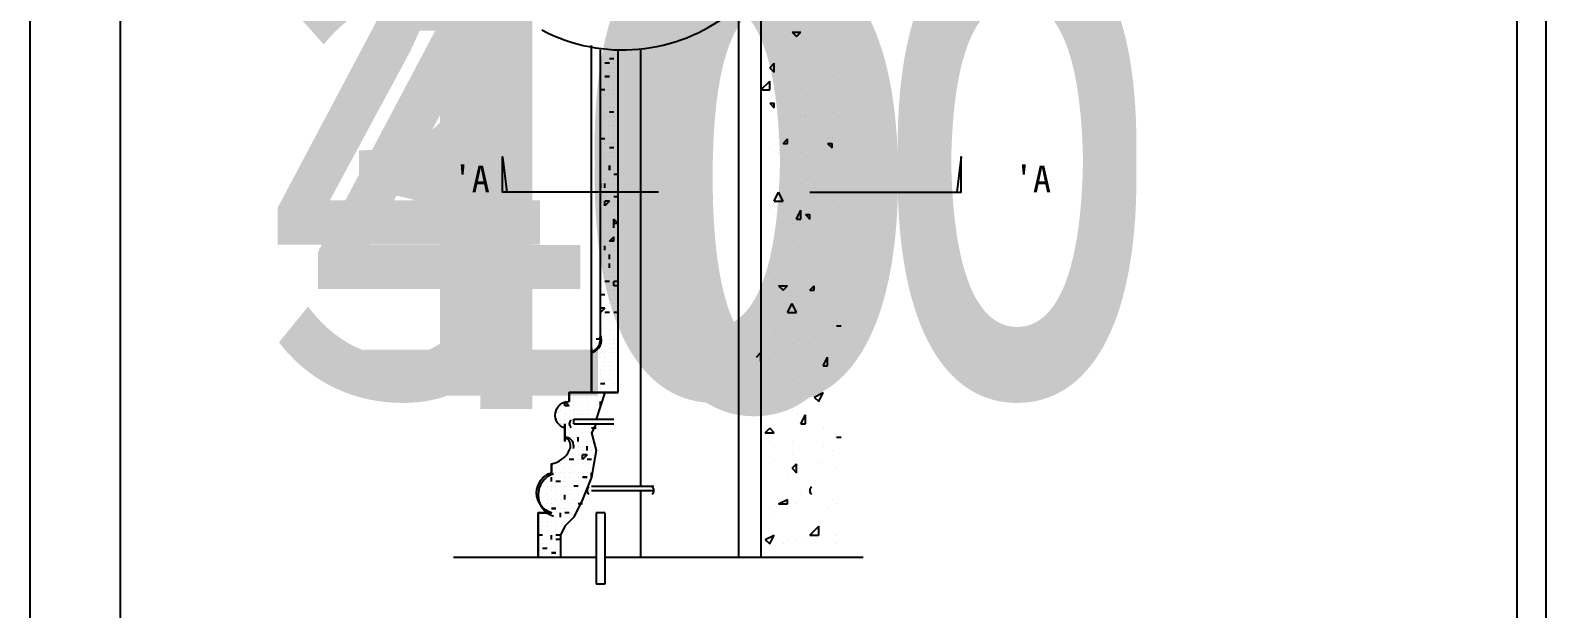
# Model space of a CAD drawing. Header units: metres. Extents: x -246.68 to -243.28, y -30.29 to -24.74.
# Drawn here: x -246.68 to -243.278, y -28.326 to -27.026 of the extents above; entities that cross this region are included whole.
import ezdxf

# ---------------------------------------------------------------- set-up
doc = ezdxf.new("R2010")
doc.units = ezdxf.units.M
for name, color, linetype in [('DD', 4, 'Continuous'), ('DIM', 4, 'Continuous'), ('DRAW', 1, 'Continuous'), ('MAG', 6, 'Continuous'), ('YELLOW', 7, 'Continuous')]:
    doc.layers.add(name, color=color, linetype=linetype)
doc.dimstyles.get("Standard").update_dxf_attribs({"dimtxt": 2.5, "dimasz": 2.5, "dimexe": 1.25, "dimexo": 0.625, "dimtad": 1, "dimcen": 2.5, "dimazin": 3, "dimtfac": 1, "dimtmove": 0, "dimatfit": 3})

# ---------------------------------------------------------------- blocks, each defined once
blk = doc.blocks.new('HBTK1')
for points in [[(4.2, 5.94), (4.2, 0), (0, 0), (0, 5.94)], [(4.12, 5.8), (4.12, 0.08), (0.25, 0.08), (0.25, 5.8)]]:
    blk.add_lwpolyline(points, close=True)
blk = doc.blocks.new('*D1')
for p, q in [((-245.58, -28.48), (-245.83, -28.48)), ((-245.33, -28.59), (-245.33, -28.48)), ((-245.33, -28.48), (-244.96, -28.48)), ((-244.96, -28.59), (-244.96, -28.48)), ((-244.71, -28.48), (-244.46, -28.48))]:
    blk.add_line(p, q)
at = {"layer": 'Defpoints'}
for p in [(-245.33, -28.48), (-245.33, -28.59), (-244.96, -28.59)]:
    blk.add_point(p, dxfattribs=at)
at = {"layer": 'DIM', "insert": (-245.145, -27.355), "char_height": 1, "attachment_point": 5}
blk.add_mtext('300', dxfattribs=at)
blk = doc.blocks.new('*D4')
for p, q in [((-245.6, -28.48), (-245.85, -28.48)), ((-245.35, -28.59), (-245.35, -28.48)), ((-245.35, -28.48), (-245.33, -28.48)), ((-245.33, -28.59), (-245.33, -28.48)), ((-245.08, -28.48), (-244.83, -28.48))]:
    blk.add_line(p, q)
at = {"layer": 'Defpoints'}
for p in [(-245.35, -28.48), (-245.35, -28.59), (-245.33, -28.59)]:
    blk.add_point(p, dxfattribs=at)
at = {"layer": 'DIM', "insert": (-245.34, -27.355), "char_height": 1, "attachment_point": 5}
blk.add_mtext('10', dxfattribs=at)
blk = doc.blocks.new('*D5')
for p, q in [((-245.69, -28.51), (-245.94, -28.51)), ((-245.44, -28.59), (-245.44, -28.51)), ((-245.44, -28.51), (-245.35, -28.51)), ((-245.35, -28.59), (-245.35, -28.51)), ((-245.1, -28.51), (-244.85, -28.51))]:
    blk.add_line(p, q)
at = {"layer": 'Defpoints'}
for p in [(-245.44, -28.51), (-245.44, -28.59), (-245.35, -28.59)]:
    blk.add_point(p, dxfattribs=at)
at = {"layer": 'DIM', "insert": (-245.395, -27.385), "char_height": 1, "attachment_point": 5}
blk.add_mtext('40', dxfattribs=at)
blk = doc.blocks.new('*D6')
for p, q in [((-245.69, -28.41), (-245.94, -28.41)), ((-245.44, -28.9), (-245.44, -28.41)), ((-245.44, -28.41), (-244.85, -28.41)), ((-244.85, -28.9), (-244.85, -28.41)), ((-244.6, -28.41), (-244.35, -28.41))]:
    blk.add_line(p, q)
at = {"layer": 'Defpoints'}
for p in [(-245.44, -28.41), (-245.44, -28.9), (-244.85, -28.9)]:
    blk.add_point(p, dxfattribs=at)
at = {"layer": 'DIM', "insert": (-245.145, -27.285), "char_height": 1, "attachment_point": 5}
blk.add_mtext('400', dxfattribs=at)

msp = doc.modelspace()

# ---------------------------------------------------------------- linework, layer by layer
for p, q in [((-245.03, -27.04), (-245.03, -27.04)), ((-244.97, -27.03), (-244.95, -27.03)), ((-244.97, -27.03), (-244.96, -27.04)), ((-244.96, -27.04), (-244.95, -27.03)), ((-244.91, -27.04), (-244.91, -27.04)), ((-245.38, -27.07), (-245.38, -27.07)), ((-244.98, -27.07), (-244.98, -27.07)), ((-244.96, -27.06), (-244.96, -27.06)), ((-244.96, -27.06), (-244.96, -27.06)), ((-245.4, -27.08), (-245.4, -27.08)), ((-245.4, -27.1), (-245.4, -27.1)), ((-245.4, -27.1), (-245.4, -27.1)), ((-245.4, -27.11), (-245.4, -27.11)), ((-245.38, -27.1), (-245.39, -27.1)), ((-245.39, -27.1), (-245.39, -27.1)), ((-245.38, -27.1), (-245.39, -27.1)), ((-245.38, -27.09), (-245.38, -27.09)), ((-245.37, -27.09), (-245.38, -27.09)), ((-245.37, -27.09), (-245.38, -27.09)), ((-245.38, -27.1), (-245.38, -27.1)), ((-245.38, -27.11), (-245.38, -27.11)), ((-245.37, -27.08), (-245.37, -27.08)), ((-245.37, -27.09), (-245.37, -27.09)), ((-245.37, -27.1), (-245.37, -27.1)), ((-245.37, -27.1), (-245.37, -27.1)), ((-245.37, -27.11), (-245.37, -27.11)), ((-245.37, -27.11), (-245.37, -27.11)), ((-245.37, -27.11), (-245.37, -27.11)), ((-245.02, -27.11), (-245.01, -27.1)), ((-245.02, -27.11), (-245.01, -27.12)), ((-245.01, -27.12), (-245.01, -27.1)), ((-244.94, -27.08), (-244.94, -27.08)), ((-245.4, -27.12), (-245.4, -27.12)), ((-245.4, -27.13), (-245.4, -27.13)), ((-245.4, -27.13), (-245.4, -27.13)), ((-245.4, -27.13), (-245.4, -27.13)), ((-245.4, -27.13), (-245.4, -27.13)), ((-245.39, -27.13), (-245.39, -27.13)), ((-245.39, -27.13), (-245.38, -27.13)), ((-245.38, -27.13), (-245.39, -27.13)), ((-245.39, -27.14), (-245.39, -27.14)), ((-245.39, -27.14), (-245.39, -27.14)), ((-245.38, -27.12), (-245.38, -27.12)), ((-245.38, -27.13), (-245.38, -27.13)), ((-245.37, -27.12), (-245.37, -27.12)), ((-245.37, -27.12), (-245.37, -27.12)), ((-245.37, -27.13), (-245.37, -27.13)), ((-245.37, -27.13), (-245.37, -27.13)), ((-245.37, -27.14), (-245.37, -27.14)), ((-245.04, -27.16), (-245.02, -27.14)), ((-245.02, -27.16), (-245.02, -27.14)), ((-244.88, -27.13), (-244.88, -27.13)), ((-244.88, -27.13), (-244.88, -27.13)), ((-245.4, -27.15), (-245.4, -27.15)), ((-245.39, -27.16), (-245.4, -27.16)), ((-245.4, -27.16), (-245.4, -27.16)), ((-245.39, -27.16), (-245.4, -27.16)), ((-245.4, -27.17), (-245.4, -27.17)), ((-245.4, -27.18), (-245.4, -27.18)), ((-245.39, -27.17), (-245.39, -27.17)), ((-245.39, -27.17), (-245.39, -27.17)), ((-245.39, -27.17), (-245.39, -27.17)), ((-245.39, -27.17), (-245.39, -27.17)), ((-245.39, -27.17), (-245.39, -27.17)), ((-245.39, -27.17), (-245.39, -27.17)), ((-245.39, -27.17), (-245.39, -27.17)), ((-245.39, -27.18), (-245.39, -27.18)), ((-245.38, -27.16), (-245.38, -27.16)), ((-245.37, -27.15), (-245.37, -27.15)), ((-245.37, -27.16), (-245.37, -27.16)), ((-245.37, -27.16), (-245.37, -27.16)), ((-245.37, -27.17), (-245.37, -27.17)), ((-245.04, -27.16), (-245.02, -27.16)), ((-245.02, -27.15), (-245.02, -27.15)), ((-245.01, -27.16), (-245.01, -27.16)), ((-244.95, -27.15), (-244.95, -27.15)), ((-244.95, -27.16), (-244.95, -27.16)), ((-245.4, -27.19), (-245.4, -27.19)), ((-245.4, -27.2), (-245.4, -27.2)), ((-245.4, -27.21), (-245.4, -27.21)), ((-245.4, -27.21), (-245.4, -27.21)), ((-245.4, -27.21), (-245.4, -27.21)), ((-245.39, -27.2), (-245.39, -27.2)), ((-245.39, -27.21), (-245.39, -27.21)), ((-245.38, -27.2), (-245.38, -27.2)), ((-245.37, -27.21), (-245.38, -27.21)), ((-245.37, -27.21), (-245.38, -27.21)), ((-245.37, -27.19), (-245.37, -27.19)), ((-245.37, -27.19), (-245.37, -27.19)), ((-245.37, -27.2), (-245.37, -27.2)), ((-245.37, -27.21), (-245.37, -27.21)), ((-245.37, -27.21), (-245.37, -27.21)), ((-245.02, -27.19), (-245.01, -27.19)), ((-245.02, -27.19), (-245.01, -27.2)), ((-245.01, -27.2), (-245.01, -27.19)), ((-244.88, -27.21), (-244.88, -27.21)), ((-245.4, -27.22), (-245.4, -27.22)), ((-245.4, -27.22), (-245.4, -27.22)), ((-245.4, -27.22), (-245.4, -27.22)), ((-245.4, -27.23), (-245.4, -27.22)), ((-245.4, -27.23), (-245.4, -27.23)), ((-245.4, -27.24), (-245.4, -27.24)), ((-245.39, -27.22), (-245.39, -27.22)), ((-245.38, -27.22), (-245.38, -27.22)), ((-245.38, -27.24), (-245.38, -27.24)), ((-245.37, -27.22), (-245.37, -27.22)), ((-245.37, -27.23), (-245.37, -27.23)), ((-245.37, -27.23), (-245.37, -27.23)), ((-245.37, -27.24), (-245.37, -27.24)), ((-245.37, -27.24), (-245.37, -27.24)), ((-245.37, -27.25), (-245.37, -27.25)), ((-245.37, -27.25), (-245.37, -27.25)), ((-245.37, -27.25), (-245.37, -27.25)), ((-244.95, -27.22), (-244.95, -27.22)), ((-244.94, -27.22), (-244.94, -27.22)), ((-245.4, -27.26), (-245.4, -27.26)), ((-245.39, -27.27), (-245.4, -27.27)), ((-245.39, -27.27), (-245.4, -27.27)), ((-245.4, -27.28), (-245.4, -27.28)), ((-245.39, -27.27), (-245.39, -27.27)), ((-245.39, -27.27), (-245.39, -27.27)), ((-245.39, -27.28), (-245.39, -27.28)), ((-245.39, -27.28), (-245.39, -27.28)), ((-245.38, -27.28), (-245.38, -27.28)), ((-245.37, -27.26), (-245.37, -27.26)), ((-245.37, -27.26), (-245.37, -27.26)), ((-245.37, -27.27), (-245.37, -27.27)), ((-245.37, -27.28), (-245.37, -27.28)), ((-245, -27.27), (-245, -27.27)), ((-244.99, -27.28), (-244.98, -27.27)), ((-244.99, -27.28), (-244.98, -27.28)), ((-244.98, -27.28), (-244.98, -27.27)), ((-244.89, -27.27), (-244.89, -27.27)), ((-244.89, -27.28), (-244.88, -27.28)), ((-244.89, -27.28), (-244.88, -27.29)), ((-244.88, -27.27), (-244.88, -27.27)), ((-244.88, -27.29), (-244.88, -27.28)), ((-245.4, -27.29), (-245.4, -27.29)), ((-245.39, -27.3), (-245.39, -27.3)), ((-245.39, -27.31), (-245.39, -27.31)), ((-245.38, -27.29), (-245.38, -27.29)), ((-245.37, -27.29), (-245.38, -27.29)), ((-245.37, -27.29), (-245.38, -27.29)), ((-245.38, -27.3), (-245.38, -27.3)), ((-245.38, -27.3), (-245.38, -27.3)), ((-245.38, -27.31), (-245.38, -27.31)), ((-245.38, -27.31), (-245.38, -27.31)), ((-245.38, -27.31), (-245.38, -27.31)), ((-245.37, -27.3), (-245.37, -27.3)), ((-245.37, -27.3), (-245.37, -27.3)), ((-245.02, -27.29), (-245.02, -27.29)), ((-245, -27.3), (-245, -27.3)), ((-244.95, -27.3), (-244.95, -27.3)), ((-244.95, -27.3), (-244.95, -27.3)), ((-244.94, -27.29), (-244.94, -27.29)), ((-245.4, -27.32), (-245.4, -27.32)), ((-245.4, -27.33), (-245.4, -27.33)), ((-245.39, -27.33), (-245.39, -27.33)), ((-245.39, -27.35), (-245.39, -27.35)), ((-245.39, -27.35), (-245.39, -27.35)), ((-245.38, -27.34), (-245.38, -27.33)), ((-245.38, -27.33), (-245.38, -27.34)), ((-245.38, -27.33), (-245.38, -27.33)), ((-245.38, -27.34), (-245.38, -27.34)), ((-245.38, -27.34), (-245.38, -27.34)), ((-245.37, -27.32), (-245.37, -27.32)), ((-245.37, -27.32), (-245.37, -27.32)), ((-245.37, -27.33), (-245.37, -27.33)), ((-245.37, -27.34), (-245.37, -27.34)), ((-245.37, -27.34), (-245.37, -27.34)), ((-245.37, -27.35), (-245.37, -27.35)), ((-245.36, -27.35), (-245.37, -27.35)), ((-245.36, -27.35), (-245.37, -27.35)), ((-245.36, -27.35), (-245.36, -27.35)), ((-244.96, -27.34), (-244.96, -27.34)), ((-245.4, -27.36), (-245.4, -27.36)), ((-245.4, -27.38), (-245.4, -27.37)), ((-245.4, -27.37), (-245.4, -27.38)), ((-245.4, -27.37), (-245.4, -27.37)), ((-245.4, -27.38), (-245.4, -27.38)), ((-245.39, -27.36), (-245.39, -27.36)), ((-245.39, -27.37), (-245.39, -27.37)), ((-245.39, -27.38), (-245.39, -27.37)), ((-245.39, -27.38), (-245.39, -27.37)), ((-245.39, -27.38), (-245.39, -27.38)), ((-245.39, -27.38), (-245.39, -27.38)), ((-245.37, -27.36), (-245.37, -27.36)), ((-245.37, -27.37), (-245.37, -27.37)), ((-245, -27.38), (-245, -27.38)), ((-244.95, -27.37), (-244.95, -27.37)), ((-244.92, -27.37), (-244.92, -27.37)), ((-244.92, -27.38), (-244.92, -27.38)), ((-245.4, -27.42), (-245.4, -27.41)), ((-245.4, -27.42), (-245.4, -27.41)), ((-245.4, -27.42), (-245.4, -27.42)), ((-245.4, -27.42), (-245.4, -27.42)), ((-245.39, -27.39), (-245.39, -27.39)), ((-245.39, -27.39), (-245.39, -27.39)), ((-245.39, -27.4), (-245.39, -27.4)), ((-245.39, -27.4), (-245.39, -27.4)), ((-245.39, -27.42), (-245.39, -27.41)), ((-245.38, -27.41), (-245.39, -27.42)), ((-245.38, -27.41), (-245.39, -27.41)), ((-245.39, -27.42), (-245.39, -27.42)), ((-245.39, -27.42), (-245.39, -27.42)), ((-245.39, -27.42), (-245.39, -27.42)), ((-245.38, -27.39), (-245.38, -27.39)), ((-245.37, -27.4), (-245.37, -27.4)), ((-245.36, -27.4), (-245.37, -27.4)), ((-245.37, -27.4), (-245.37, -27.4)), ((-245.36, -27.4), (-245.37, -27.4)), ((-245.37, -27.41), (-245.37, -27.41)), ((-245.37, -27.41), (-245.37, -27.41)), ((-245.37, -27.42), (-245.37, -27.42)), ((-245.01, -27.41), (-245, -27.39)), ((-245.01, -27.41), (-244.99, -27.41)), ((-244.99, -27.41), (-245, -27.39)), ((-244.88, -27.41), (-244.88, -27.41)), ((-245.4, -27.45), (-245.4, -27.45)), ((-245.39, -27.44), (-245.39, -27.44)), ((-245.39, -27.44), (-245.39, -27.44)), ((-245.38, -27.44), (-245.38, -27.44)), ((-245.37, -27.44), (-245.37, -27.44)), ((-245.37, -27.45), (-245.37, -27.45)), ((-245.37, -27.46), (-245.37, -27.45)), ((-245.37, -27.45), (-245.37, -27.46)), ((-245.37, -27.45), (-245.37, -27.45)), ((-245.37, -27.46), (-245.37, -27.45)), ((-245.36, -27.46), (-245.37, -27.45)), ((-245.01, -27.44), (-245.01, -27.44)), ((-244.96, -27.45), (-244.95, -27.43)), ((-244.96, -27.44), (-244.96, -27.44)), ((-244.96, -27.45), (-244.95, -27.45)), ((-244.95, -27.45), (-244.95, -27.43)), ((-244.94, -27.44), (-244.93, -27.44)), ((-244.94, -27.44), (-244.93, -27.45)), ((-244.93, -27.45), (-244.93, -27.44)), ((-245.4, -27.46), (-245.4, -27.46)), ((-245.4, -27.48), (-245.4, -27.48)), ((-245.39, -27.46), (-245.39, -27.46)), ((-245.39, -27.48), (-245.39, -27.48)), ((-245.38, -27.47), (-245.38, -27.47)), ((-245.38, -27.48), (-245.38, -27.48)), ((-245.37, -27.47), (-245.37, -27.46)), ((-245.37, -27.47), (-245.37, -27.46)), ((-245.36, -27.46), (-245.37, -27.46)), ((-245.37, -27.47), (-245.37, -27.47)), ((-245.37, -27.47), (-245.37, -27.47)), ((-244.97, -27.46), (-244.97, -27.46)), ((-245.39, -27.5), (-245.39, -27.5)), ((-245.39, -27.5), (-245.39, -27.5)), ((-245.39, -27.51), (-245.39, -27.51)), ((-245.39, -27.52), (-245.39, -27.51)), ((-245.39, -27.52), (-245.39, -27.51)), ((-245.39, -27.52), (-245.39, -27.52)), ((-245.39, -27.52), (-245.39, -27.52)), ((-245.38, -27.49), (-245.38, -27.49)), ((-245.38, -27.5), (-245.37, -27.49)), ((-245.38, -27.5), (-245.38, -27.5)), ((-245.37, -27.5), (-245.38, -27.5)), ((-245.38, -27.51), (-245.38, -27.51)), ((-245.37, -27.5), (-245.37, -27.49)), ((-245.37, -27.5), (-245.37, -27.5)), ((-245.37, -27.5), (-245.37, -27.5)), ((-245.37, -27.51), (-245.37, -27.51)), ((-245.37, -27.52), (-245.37, -27.52)), ((-245.04, -27.52), (-245.04, -27.52)), ((-244.97, -27.5), (-244.97, -27.5)), ((-244.96, -27.52), (-244.96, -27.52)), ((-245.4, -27.55), (-245.4, -27.55)), ((-245.39, -27.53), (-245.39, -27.53)), ((-245.39, -27.55), (-245.39, -27.55)), ((-245.38, -27.53), (-245.38, -27.53)), ((-245.38, -27.53), (-245.38, -27.53)), ((-245.38, -27.53), (-245.38, -27.53)), ((-245.38, -27.53), (-245.38, -27.53)), ((-245.38, -27.54), (-245.38, -27.53)), ((-245.38, -27.54), (-245.38, -27.53)), ((-245.38, -27.54), (-245.38, -27.54)), ((-245.38, -27.54), (-245.38, -27.54)), ((-245.38, -27.56), (-245.38, -27.55)), ((-245.38, -27.56), (-245.38, -27.55)), ((-245.37, -27.54), (-245.37, -27.54)), ((-245.03, -27.54), (-245.03, -27.54)), ((-244.92, -27.53), (-244.92, -27.53)), ((-244.89, -27.53), (-244.89, -27.53)), ((-244.89, -27.54), (-244.89, -27.54)), ((-245.4, -27.56), (-245.4, -27.56)), ((-245.4, -27.59), (-245.4, -27.59)), ((-245.39, -27.57), (-245.39, -27.57)), ((-245.39, -27.57), (-245.39, -27.57)), ((-245.39, -27.58), (-245.39, -27.58)), ((-245.39, -27.58), (-245.39, -27.58)), ((-245.39, -27.58), (-245.39, -27.58)), ((-245.39, -27.59), (-245.39, -27.59)), ((-245.38, -27.59), (-245.39, -27.59)), ((-245.39, -27.59), (-245.39, -27.59)), ((-245.38, -27.59), (-245.39, -27.59)), ((-245.38, -27.56), (-245.38, -27.56)), ((-245.38, -27.56), (-245.38, -27.56)), ((-245.38, -27.57), (-245.38, -27.57)), ((-245.38, -27.58), (-245.38, -27.58)), ((-245.38, -27.59), (-245.38, -27.59)), ((-245.37, -27.56), (-245.37, -27.56)), ((-245.37, -27.58), (-245.37, -27.58)), ((-245.37, -27.6), (-245.37, -27.59)), ((-245.36, -27.59), (-245.37, -27.59)), ((-245.02, -27.57), (-245.02, -27.57)), ((-244.96, -27.59), (-244.96, -27.59)), ((-245.4, -27.62), (-245.4, -27.62)), ((-245.4, -27.62), (-245.4, -27.62)), ((-245.4, -27.62), (-245.4, -27.62)), ((-245.4, -27.62), (-245.4, -27.62)), ((-245.39, -27.62), (-245.4, -27.62)), ((-245.39, -27.62), (-245.4, -27.62)), ((-245.39, -27.62), (-245.39, -27.62)), ((-245.39, -27.62), (-245.39, -27.62)), ((-245.38, -27.6), (-245.38, -27.6)), ((-245.38, -27.61), (-245.38, -27.61)), ((-245.38, -27.62), (-245.38, -27.62)), ((-245.38, -27.62), (-245.38, -27.62)), ((-245.37, -27.6), (-245.37, -27.6)), ((-245.36, -27.6), (-245.37, -27.6)), ((-245.37, -27.61), (-245.37, -27.61)), ((-245.37, -27.62), (-245.37, -27.62)), ((-245.01, -27.61), (-245.01, -27.61)), ((-245, -27.6), (-244.98, -27.6)), ((-245, -27.6), (-244.99, -27.61)), ((-244.99, -27.61), (-244.98, -27.6)), ((-244.96, -27.61), (-244.96, -27.61)), ((-244.95, -27.61), (-244.95, -27.61)), ((-244.93, -27.61), (-244.92, -27.6)), ((-244.93, -27.61), (-244.92, -27.61)), ((-244.92, -27.61), (-244.92, -27.6)), ((-244.89, -27.61), (-244.89, -27.61)), ((-244.89, -27.61), (-244.89, -27.61)), ((-245.4, -27.64), (-245.4, -27.64)), ((-245.39, -27.65), (-245.4, -27.66)), ((-245.4, -27.66), (-245.4, -27.65)), ((-245.39, -27.65), (-245.4, -27.65)), ((-245.39, -27.65), (-245.39, -27.65)), ((-245.38, -27.63), (-245.38, -27.63)), ((-245.38, -27.64), (-245.38, -27.64)), ((-245.37, -27.64), (-245.37, -27.64)), ((-245.37, -27.64), (-245.37, -27.64)), ((-245.37, -27.65), (-245.37, -27.65)), ((-244.98, -27.66), (-244.97, -27.64)), ((-244.96, -27.66), (-244.97, -27.64)), ((-245.4, -27.66), (-245.4, -27.66)), ((-245.4, -27.66), (-245.4, -27.66)), ((-245.4, -27.68), (-245.4, -27.68)), ((-245.4, -27.69), (-245.4, -27.69)), ((-245.39, -27.66), (-245.39, -27.66)), ((-245.38, -27.66), (-245.39, -27.66)), ((-245.38, -27.66), (-245.39, -27.66)), ((-245.39, -27.67), (-245.39, -27.67)), ((-245.39, -27.67), (-245.39, -27.67)), ((-245.38, -27.66), (-245.38, -27.66)), ((-245.38, -27.68), (-245.38, -27.68)), ((-245.38, -27.68), (-245.38, -27.68)), ((-245.37, -27.66), (-245.37, -27.66)), ((-245.36, -27.66), (-245.37, -27.66)), ((-245.36, -27.66), (-245.37, -27.66)), ((-245.37, -27.68), (-245.37, -27.68)), ((-245.37, -27.68), (-245.37, -27.68)), ((-244.98, -27.66), (-244.96, -27.66)), ((-244.96, -27.66), (-244.96, -27.66)), ((-244.95, -27.69), (-244.95, -27.69)), ((-244.88, -27.69), (-244.88, -27.69)), ((-244.87, -27.68), (-244.87, -27.68)), ((-244.87, -27.69), (-244.86, -27.69)), ((-244.87, -27.69), (-244.86, -27.69)), ((-245.4, -27.72), (-245.41, -27.72)), ((-245.4, -27.72), (-245.4, -27.71)), ((-245.4, -27.71), (-245.4, -27.71)), ((-245.4, -27.72), (-245.4, -27.71)), ((-245.4, -27.72), (-245.4, -27.72)), ((-245.4, -27.72), (-245.4, -27.72)), ((-245.4, -27.72), (-245.4, -27.72)), ((-245.38, -27.7), (-245.38, -27.7)), ((-245.38, -27.7), (-245.38, -27.7)), ((-245.38, -27.7), (-245.38, -27.7)), ((-245.38, -27.7), (-245.38, -27.7)), ((-245.38, -27.71), (-245.38, -27.71)), ((-245.38, -27.72), (-245.38, -27.72)), ((-245.37, -27.7), (-245.37, -27.7)), ((-245.37, -27.7), (-245.37, -27.7)), ((-245.37, -27.7), (-245.37, -27.7)), ((-245.37, -27.7), (-245.37, -27.7)), ((-245.37, -27.7), (-245.37, -27.7)), ((-245.37, -27.7), (-245.37, -27.7)), ((-245.37, -27.72), (-245.37, -27.72)), ((-245.01, -27.7), (-245.01, -27.7)), ((-245.01, -27.71), (-245.01, -27.71)), ((-245.42, -27.75), (-245.42, -27.74)), ((-245.42, -27.74), (-245.42, -27.75)), ((-245.42, -27.74), (-245.42, -27.74)), ((-245.42, -27.75), (-245.42, -27.75)), ((-245.42, -27.76), (-245.42, -27.76)), ((-245.41, -27.73), (-245.41, -27.73)), ((-245.41, -27.74), (-245.41, -27.74)), ((-245.41, -27.75), (-245.41, -27.75)), ((-245.41, -27.76), (-245.41, -27.76)), ((-245.4, -27.73), (-245.4, -27.73)), ((-245.4, -27.73), (-245.4, -27.73)), ((-245.4, -27.75), (-245.4, -27.75)), ((-245.4, -27.75), (-245.4, -27.75)), ((-245.39, -27.75), (-245.39, -27.75)), ((-245.39, -27.76), (-245.39, -27.76)), ((-245.39, -27.76), (-245.39, -27.76)), ((-245.39, -27.76), (-245.39, -27.76)), ((-245.39, -27.76), (-245.39, -27.76)), ((-245.38, -27.73), (-245.38, -27.73)), ((-245.38, -27.74), (-245.38, -27.74)), ((-245.38, -27.74), (-245.38, -27.74)), ((-245.38, -27.74), (-245.38, -27.74)), ((-245.38, -27.74), (-245.38, -27.74)), ((-245.38, -27.75), (-245.38, -27.75)), ((-245.37, -27.73), (-245.37, -27.73)), ((-245.37, -27.74), (-245.37, -27.74)), ((-245.37, -27.75), (-245.37, -27.75)), ((-245.05, -27.76), (-245.04, -27.75)), ((-245.04, -27.77), (-245.04, -27.75)), ((-245.01, -27.75), (-245.01, -27.75)), ((-244.97, -27.73), (-244.97, -27.73)), ((-244.93, -27.73), (-244.93, -27.73)), ((-244.9, -27.78), (-244.89, -27.76)), ((-244.89, -27.78), (-244.89, -27.76)), ((-244.89, -27.76), (-244.89, -27.76)), ((-245.42, -27.78), (-245.42, -27.78)), ((-245.42, -27.78), (-245.42, -27.78)), ((-245.42, -27.78), (-245.42, -27.78)), ((-245.42, -27.79), (-245.42, -27.79)), ((-245.41, -27.77), (-245.41, -27.77)), ((-245.41, -27.77), (-245.41, -27.77)), ((-245.41, -27.78), (-245.41, -27.78)), ((-245.41, -27.78), (-245.41, -27.78)), ((-245.41, -27.78), (-245.41, -27.78)), ((-245.41, -27.78), (-245.41, -27.78)), ((-245.41, -27.79), (-245.41, -27.79)), ((-245.4, -27.79), (-245.4, -27.79)), ((-245.4, -27.79), (-245.4, -27.79)), ((-245.39, -27.77), (-245.39, -27.77)), ((-245.39, -27.78), (-245.39, -27.78)), ((-245.39, -27.78), (-245.39, -27.78)), ((-245.39, -27.78), (-245.39, -27.78)), ((-245.39, -27.79), (-245.39, -27.79)), ((-245.38, -27.77), (-245.38, -27.77)), ((-245.38, -27.77), (-245.38, -27.77)), ((-245.38, -27.78), (-245.38, -27.78)), ((-245.38, -27.79), (-245.38, -27.79)), ((-245.37, -27.79), (-245.37, -27.79)), ((-245.37, -27.79), (-245.37, -27.79)), ((-245.37, -27.79), (-245.37, -27.79)), ((-245.01, -27.78), (-245.01, -27.78)), ((-244.93, -27.77), (-244.93, -27.77)), ((-244.9, -27.78), (-244.89, -27.78)), ((-245.42, -27.81), (-245.42, -27.81)), ((-245.42, -27.82), (-245.42, -27.82)), ((-245.41, -27.82), (-245.41, -27.82)), ((-245.41, -27.82), (-245.41, -27.82)), ((-245.41, -27.82), (-245.41, -27.82)), ((-245.4, -27.8), (-245.4, -27.8)), ((-245.4, -27.82), (-245.4, -27.82)), ((-245.4, -27.82), (-245.4, -27.82)), ((-245.4, -27.82), (-245.4, -27.82)), ((-245.39, -27.82), (-245.4, -27.82)), ((-245.39, -27.82), (-245.4, -27.82)), ((-245.39, -27.81), (-245.39, -27.81)), ((-245.38, -27.8), (-245.38, -27.8)), ((-245.38, -27.8), (-245.38, -27.8)), ((-245.38, -27.8), (-245.38, -27.8)), ((-245.38, -27.81), (-245.38, -27.81)), ((-245.38, -27.81), (-245.38, -27.81)), ((-245.37, -27.82), (-245.37, -27.82)), ((-244.97, -27.81), (-244.97, -27.81)), ((-244.89, -27.82), (-244.89, -27.82)), ((-245.48, -27.86), (-245.48, -27.86)), ((-245.48, -27.87), (-245.48, -27.86)), ((-245.47, -27.87), (-245.48, -27.86)), ((-245.46, -27.84), (-245.46, -27.84)), ((-245.46, -27.85), (-245.46, -27.85)), ((-245.46, -27.86), (-245.46, -27.86)), ((-245.45, -27.85), (-245.45, -27.85)), ((-245.44, -27.84), (-245.44, -27.84)), ((-245.44, -27.84), (-245.44, -27.84)), ((-245.44, -27.84), (-245.44, -27.84)), ((-245.44, -27.85), (-245.44, -27.85)), ((-245.44, -27.85), (-245.44, -27.85)), ((-245.43, -27.84), (-245.43, -27.84)), ((-245.43, -27.85), (-245.43, -27.85)), ((-245.42, -27.83), (-245.42, -27.83)), ((-245.41, -27.84), (-245.42, -27.84)), ((-245.42, -27.84), (-245.42, -27.84)), ((-245.41, -27.84), (-245.42, -27.84)), ((-245.42, -27.85), (-245.42, -27.85)), ((-245.42, -27.85), (-245.42, -27.85)), ((-245.41, -27.83), (-245.41, -27.83)), ((-245.41, -27.84), (-245.41, -27.84)), ((-245.41, -27.85), (-245.41, -27.85)), ((-245.4, -27.83), (-245.4, -27.83)), ((-245.4, -27.84), (-245.4, -27.84)), ((-245.4, -27.85), (-245.4, -27.85)), ((-245.4, -27.86), (-245.4, -27.86)), ((-245.4, -27.86), (-245.4, -27.86)), ((-245.4, -27.86), (-245.4, -27.86)), ((-245.4, -27.87), (-245.4, -27.86)), ((-245.4, -27.87), (-245.4, -27.86)), ((-245.38, -27.83), (-245.38, -27.83)), ((-245.38, -27.84), (-245.38, -27.84)), ((-245.02, -27.85), (-245.02, -27.85)), ((-244.99, -27.85), (-244.99, -27.85)), ((-244.98, -27.84), (-244.98, -27.84)), ((-244.92, -27.85), (-244.9, -27.84)), ((-244.92, -27.85), (-244.91, -27.86)), ((-244.91, -27.86), (-244.9, -27.84)), ((-245.49, -27.87), (-245.49, -27.87)), ((-245.49, -27.88), (-245.49, -27.88)), ((-245.49, -27.88), (-245.49, -27.88)), ((-245.47, -27.87), (-245.48, -27.87)), ((-245.48, -27.87), (-245.48, -27.87)), ((-245.48, -27.87), (-245.48, -27.87)), ((-245.48, -27.87), (-245.48, -27.87)), ((-245.48, -27.89), (-245.48, -27.89)), ((-245.47, -27.88), (-245.47, -27.88)), ((-245.46, -27.87), (-245.46, -27.87)), ((-245.46, -27.87), (-245.46, -27.87)), ((-245.46, -27.88), (-245.46, -27.88)), ((-245.46, -27.89), (-245.46, -27.89)), ((-245.45, -27.89), (-245.45, -27.89)), ((-245.44, -27.87), (-245.44, -27.87)), ((-245.44, -27.87), (-245.44, -27.87)), ((-245.44, -27.87), (-245.44, -27.87)), ((-245.44, -27.87), (-245.44, -27.87)), ((-245.44, -27.89), (-245.44, -27.89)), ((-245.43, -27.87), (-245.43, -27.87)), ((-245.43, -27.87), (-245.43, -27.87)), ((-245.43, -27.88), (-245.43, -27.88)), ((-245.43, -27.88), (-245.43, -27.88)), ((-245.43, -27.88), (-245.43, -27.88)), ((-245.43, -27.88), (-245.43, -27.88)), ((-245.43, -27.89), (-245.43, -27.89)), ((-245.43, -27.89), (-245.43, -27.89)), ((-245.41, -27.87), (-245.41, -27.87)), ((-245.4, -27.87), (-245.4, -27.87)), ((-245.4, -27.88), (-245.4, -27.88)), ((-244.97, -27.88), (-244.97, -27.88)), ((-244.96, -27.89), (-244.96, -27.89)), ((-244.95, -27.91), (-244.94, -27.89)), ((-244.94, -27.91), (-244.94, -27.89)), ((-245.49, -27.9), (-245.49, -27.9)), ((-245.49, -27.91), (-245.49, -27.91)), ((-245.49, -27.91), (-245.49, -27.91)), ((-245.49, -27.91), (-245.49, -27.91)), ((-245.49, -27.91), (-245.49, -27.91)), ((-245.48, -27.9), (-245.48, -27.9)), ((-245.48, -27.9), (-245.48, -27.9)), ((-245.48, -27.91), (-245.48, -27.92)), ((-245.48, -27.92), (-245.48, -27.91)), ((-245.48, -27.91), (-245.48, -27.91)), ((-245.48, -27.92), (-245.48, -27.92)), ((-245.48, -27.92), (-245.48, -27.92)), ((-245.47, -27.91), (-245.47, -27.91)), ((-245.47, -27.92), (-245.47, -27.92)), ((-245.47, -27.93), (-245.47, -27.93)), ((-245.46, -27.91), (-245.46, -27.9)), ((-245.46, -27.91), (-245.46, -27.9)), ((-245.46, -27.91), (-245.46, -27.91)), ((-245.46, -27.91), (-245.46, -27.91)), ((-245.46, -27.92), (-245.46, -27.92)), ((-245.44, -27.92), (-245.44, -27.92)), ((-245.44, -27.93), (-245.44, -27.93)), ((-245.43, -27.93), (-245.43, -27.93)), ((-245.43, -27.93), (-245.43, -27.93)), ((-245.42, -27.9), (-245.42, -27.9)), ((-245.42, -27.9), (-245.42, -27.9)), ((-245.42, -27.9), (-245.42, -27.9)), ((-245.42, -27.92), (-245.42, -27.92)), ((-245.41, -27.92), (-245.42, -27.92)), ((-245.41, -27.92), (-245.42, -27.92)), ((-245.03, -27.93), (-245.02, -27.92)), ((-245.03, -27.93), (-245.01, -27.93)), ((-245.01, -27.93), (-245.02, -27.92)), ((-244.95, -27.91), (-244.94, -27.91)), ((-244.9, -27.92), (-244.9, -27.92)), ((-245.47, -27.94), (-245.47, -27.94)), ((-245.47, -27.95), (-245.47, -27.95)), ((-245.46, -27.94), (-245.46, -27.94)), ((-245.46, -27.95), (-245.46, -27.95)), ((-245.46, -27.95), (-245.46, -27.95)), ((-245.46, -27.95), (-245.46, -27.95)), ((-245.46, -27.96), (-245.46, -27.96)), ((-245.46, -27.96), (-245.46, -27.96)), ((-245.45, -27.94), (-245.45, -27.94)), ((-245.45, -27.95), (-245.45, -27.94)), ((-245.45, -27.95), (-245.45, -27.94)), ((-245.45, -27.95), (-245.45, -27.95)), ((-245.45, -27.96), (-245.45, -27.96)), ((-245.45, -27.96), (-245.45, -27.96)), ((-245.44, -27.96), (-245.44, -27.96)), ((-245.43, -27.95), (-245.43, -27.95)), ((-245.43, -27.95), (-245.43, -27.95)), ((-245.43, -27.96), (-245.43, -27.96)), ((-245.43, -27.96), (-245.43, -27.96)), ((-245.43, -27.97), (-245.43, -27.96)), ((-245.43, -27.97), (-245.43, -27.96)), ((-245.42, -27.95), (-245.42, -27.95)), ((-245.42, -27.95), (-245.42, -27.95)), ((-245.42, -27.95), (-245.42, -27.95)), ((-245.42, -27.95), (-245.42, -27.95)), ((-245.04, -27.94), (-245.04, -27.94)), ((-245.02, -27.95), (-245.02, -27.95)), ((-244.97, -27.95), (-244.97, -27.95)), ((-244.9, -27.96), (-244.9, -27.96)), ((-244.87, -27.94), (-244.86, -27.94)), ((-244.87, -27.94), (-244.86, -27.94)), ((-244.86, -27.94), (-244.86, -27.94)), ((-245.48, -27.99), (-245.48, -27.99)), ((-245.47, -27.98), (-245.47, -27.98)), ((-245.47, -27.99), (-245.47, -27.99)), ((-245.46, -27.99), (-245.47, -27.99)), ((-245.46, -27.99), (-245.47, -27.99)), ((-245.47, -27.99), (-245.47, -27.99)), ((-245.46, -27.98), (-245.46, -27.98)), ((-245.45, -27.98), (-245.45, -27.98)), ((-245.45, -27.99), (-245.45, -27.99)), ((-245.44, -27.97), (-245.44, -27.97)), ((-245.44, -27.98), (-245.44, -27.98)), ((-245.44, -27.99), (-245.44, -27.98)), ((-245.43, -27.98), (-245.44, -27.99)), ((-245.43, -27.98), (-245.44, -27.98)), ((-245.44, -27.99), (-245.44, -27.99)), ((-245.43, -27.97), (-245.43, -27.97)), ((-245.43, -27.98), (-245.43, -27.98)), ((-245.43, -27.99), (-245.43, -27.99)), ((-245.42, -27.99), (-245.43, -27.99)), ((-245.42, -27.99), (-245.43, -27.99)), ((-245.42, -27.97), (-245.42, -27.97)), ((-245.42, -27.99), (-245.42, -27.99)), ((-245.42, -27.99), (-245.42, -27.99)), ((-245.01, -27.99), (-245.01, -27.99)), ((-244.97, -27.98), (-244.97, -27.98)), ((-244.88, -27.97), (-244.88, -27.97)), ((-245.52, -28.03), (-245.52, -28.03)), ((-245.51, -28.03), (-245.51, -28.03)), ((-245.51, -28.03), (-245.51, -28.03)), ((-245.51, -28.04), (-245.51, -28.03)), ((-245.51, -28.04), (-245.51, -28.03)), ((-245.5, -28.01), (-245.5, -28.01)), ((-245.5, -28.02), (-245.5, -28.02)), ((-245.5, -28.03), (-245.5, -28.03)), ((-245.5, -28.03), (-245.5, -28.03)), ((-245.5, -28.03), (-245.5, -28.03)), ((-245.49, -28), (-245.49, -28)), ((-245.49, -28.02), (-245.49, -28.02)), ((-245.48, -28), (-245.48, -28)), ((-245.48, -28.01), (-245.48, -28.01)), ((-245.48, -28.02), (-245.48, -28.02)), ((-245.48, -28.02), (-245.48, -28.02)), ((-245.48, -28.03), (-245.48, -28.03)), ((-245.48, -28.03), (-245.48, -28.03)), ((-245.47, -28.01), (-245.47, -28.01)), ((-245.47, -28.01), (-245.47, -28.01)), ((-245.47, -28.01), (-245.47, -28.01)), ((-245.47, -28.02), (-245.47, -28.02)), ((-245.47, -28.03), (-245.47, -28.03)), ((-245.47, -28.03), (-245.47, -28.03)), ((-245.47, -28.03), (-245.47, -28.03)), ((-245.46, -28.02), (-245.46, -28.02)), ((-245.46, -28.02), (-245.46, -28.02)), ((-245.45, -28), (-245.45, -28)), ((-245.45, -28.02), (-245.45, -28.02)), ((-245.45, -28.02), (-245.45, -28.02)), ((-245.45, -28.03), (-245.45, -28.03)), ((-245.45, -28.03), (-245.45, -28.03)), ((-245.44, -28), (-245.44, -28)), ((-245.43, -28.03), (-245.44, -28.03)), ((-245.44, -28.03), (-245.44, -28.03)), ((-245.43, -28.03), (-245.44, -28.03)), ((-245.44, -28.03), (-245.43, -28.03)), ((-245.43, -28.03), (-245.44, -28.03)), ((-245.43, -28), (-245.43, -28)), ((-245.43, -28.02), (-245.43, -28.02)), ((-245.43, -28.02), (-245.43, -28.02)), ((-245.43, -28.03), (-245.43, -28.03)), ((-245.43, -28.03), (-245.43, -28.03)), ((-245.42, -28.01), (-245.42, -28.01)), ((-245.42, -28.02), (-245.42, -28.02)), ((-245.42, -28.03), (-245.42, -28.02)), ((-245.42, -28.02), (-245.42, -28.03)), ((-245.42, -28.02), (-245.42, -28.02)), ((-244.98, -28.03), (-244.98, -28.03)), ((-244.97, -28.01), (-244.96, -28)), ((-244.97, -28.01), (-244.96, -28.02)), ((-244.96, -28.02), (-244.96, -28)), ((-244.96, -28.01), (-244.96, -28.01)), ((-244.91, -28), (-244.91, -28)), ((-244.87, -28.01), (-244.87, -28.01)), ((-245.52, -28.05), (-245.52, -28.05)), ((-245.51, -28.04), (-245.51, -28.04)), ((-245.51, -28.04), (-245.51, -28.04)), ((-245.51, -28.05), (-245.51, -28.05)), ((-245.51, -28.06), (-245.51, -28.06)), ((-245.49, -28.04), (-245.5, -28.04)), ((-245.5, -28.04), (-245.5, -28.04)), ((-245.49, -28.04), (-245.5, -28.04)), ((-245.5, -28.05), (-245.5, -28.05)), ((-245.5, -28.05), (-245.5, -28.05)), ((-245.48, -28.04), (-245.48, -28.04)), ((-245.48, -28.05), (-245.48, -28.05)), ((-245.48, -28.05), (-245.48, -28.05)), ((-245.47, -28.05), (-245.47, -28.05)), ((-245.47, -28.06), (-245.47, -28.06)), ((-245.46, -28.04), (-245.46, -28.04)), ((-245.46, -28.05), (-245.46, -28.05)), ((-245.45, -28.05), (-245.46, -28.05)), ((-245.45, -28.05), (-245.46, -28.05)), ((-245.45, -28.04), (-245.45, -28.04)), ((-245.45, -28.05), (-245.45, -28.05)), ((-245.45, -28.05), (-245.45, -28.05)), ((-245.45, -28.06), (-245.45, -28.06)), ((-245.44, -28.06), (-245.44, -28.06)), ((-245.44, -28.06), (-245.44, -28.06)), ((-245.42, -28.04), (-245.42, -28.04)), ((-245.42, -28.04), (-245.42, -28.04)), ((-245.42, -28.06), (-245.42, -28.06)), ((-245.52, -28.07), (-245.52, -28.07)), ((-245.52, -28.08), (-245.52, -28.08)), ((-245.52, -28.08), (-245.52, -28.08)), ((-245.52, -28.08), (-245.52, -28.08)), ((-245.52, -28.09), (-245.52, -28.09)), ((-245.52, -28.09), (-245.52, -28.09)), ((-245.51, -28.08), (-245.51, -28.08)), ((-245.51, -28.08), (-245.51, -28.08)), ((-245.51, -28.09), (-245.51, -28.09)), ((-245.51, -28.09), (-245.51, -28.09)), ((-245.51, -28.1), (-245.51, -28.1)), ((-245.5, -28.1), (-245.51, -28.1)), ((-245.51, -28.1), (-245.5, -28.1)), ((-245.5, -28.07), (-245.5, -28.07)), ((-245.5, -28.08), (-245.5, -28.08)), ((-245.5, -28.08), (-245.5, -28.08)), ((-245.5, -28.1), (-245.5, -28.1)), ((-245.49, -28.07), (-245.49, -28.07)), ((-245.49, -28.07), (-245.49, -28.07)), ((-245.49, -28.07), (-245.49, -28.07)), ((-245.49, -28.08), (-245.49, -28.08)), ((-245.49, -28.1), (-245.49, -28.1)), ((-245.49, -28.1), (-245.49, -28.1)), ((-245.48, -28.07), (-245.48, -28.07)), ((-245.48, -28.08), (-245.48, -28.07)), ((-245.48, -28.08), (-245.48, -28.07)), ((-245.48, -28.08), (-245.48, -28.08)), ((-245.48, -28.08), (-245.48, -28.08)), ((-245.48, -28.08), (-245.48, -28.08)), ((-245.48, -28.1), (-245.48, -28.1)), ((-245.48, -28.1), (-245.48, -28.1)), ((-245.48, -28.1), (-245.48, -28.1)), ((-245.47, -28.07), (-245.47, -28.07)), ((-245.47, -28.09), (-245.47, -28.09)), ((-245.46, -28.08), (-245.46, -28.08)), ((-245.46, -28.1), (-245.46, -28.1)), ((-245.45, -28.07), (-245.45, -28.07)), ((-245.45, -28.08), (-245.45, -28.08)), ((-245.45, -28.09), (-245.45, -28.09)), ((-245.45, -28.09), (-245.45, -28.09)), ((-245.45, -28.09), (-245.45, -28.09)), ((-245.44, -28.09), (-245.45, -28.09)), ((-245.44, -28.07), (-245.44, -28.07)), ((-245.44, -28.07), (-245.44, -28.07)), ((-245.44, -28.07), (-245.44, -28.07)), ((-245.44, -28.07), (-245.44, -28.07)), ((-245.44, -28.09), (-245.44, -28.09)), ((-245.44, -28.09), (-245.44, -28.09)), ((-245.44, -28.09), (-245.44, -28.09)), ((-245.02, -28.1), (-245.02, -28.1)), ((-245, -28.09), (-244.98, -28.08)), ((-245, -28.09), (-244.98, -28.09)), ((-244.98, -28.09), (-244.98, -28.08)), ((-244.98, -28.1), (-244.98, -28.1)), ((-244.96, -28.09), (-244.96, -28.09)), ((-244.95, -28.07), (-244.95, -28.07)), ((-244.89, -28.1), (-244.89, -28.1)), ((-244.88, -28.08), (-244.88, -28.08)), ((-244.87, -28.09), (-244.87, -28.09)), ((-245.54, -28.13), (-245.54, -28.13)), ((-245.53, -28.11), (-245.53, -28.11)), ((-245.53, -28.11), (-245.53, -28.11)), ((-245.53, -28.11), (-245.53, -28.11)), ((-245.53, -28.12), (-245.53, -28.12)), ((-245.53, -28.12), (-245.53, -28.12)), ((-245.53, -28.12), (-245.53, -28.12)), ((-245.53, -28.13), (-245.53, -28.13)), ((-245.53, -28.13), (-245.53, -28.13)), ((-245.52, -28.13), (-245.52, -28.13)), ((-245.51, -28.12), (-245.51, -28.12)), ((-245.51, -28.13), (-245.51, -28.13)), ((-245.51, -28.13), (-245.51, -28.13)), ((-245.51, -28.13), (-245.51, -28.13)), ((-245.51, -28.13), (-245.51, -28.13)), ((-245.5, -28.12), (-245.5, -28.12)), ((-245.5, -28.12), (-245.5, -28.12)), ((-245.49, -28.12), (-245.49, -28.11)), ((-245.49, -28.12), (-245.49, -28.11)), ((-245.49, -28.12), (-245.49, -28.12)), ((-245.48, -28.11), (-245.48, -28.11)), ((-245.47, -28.11), (-245.48, -28.11)), ((-245.47, -28.11), (-245.48, -28.11)), ((-245.48, -28.12), (-245.48, -28.12)), ((-245.48, -28.12), (-245.48, -28.12)), ((-245.48, -28.13), (-245.48, -28.13)), ((-245.47, -28.12), (-245.47, -28.12)), ((-245.46, -28.12), (-245.46, -28.12)), ((-245.02, -28.12), (-245.02, -28.12)), ((-245.54, -28.15), (-245.54, -28.15)), ((-245.54, -28.15), (-245.54, -28.15)), ((-245.54, -28.15), (-245.54, -28.15)), ((-245.54, -28.16), (-245.54, -28.16)), ((-245.53, -28.16), (-245.54, -28.16)), ((-245.53, -28.16), (-245.54, -28.16)), ((-245.53, -28.14), (-245.53, -28.14)), ((-245.53, -28.15), (-245.53, -28.15)), ((-245.53, -28.16), (-245.53, -28.16)), ((-245.52, -28.14), (-245.52, -28.14)), ((-245.52, -28.15), (-245.52, -28.15)), ((-245.51, -28.16), (-245.51, -28.16)), ((-245.51, -28.17), (-245.51, -28.16)), ((-245.51, -28.17), (-245.51, -28.16)), ((-245.5, -28.14), (-245.5, -28.14)), ((-245.5, -28.15), (-245.5, -28.15)), ((-245.5, -28.15), (-245.5, -28.15)), ((-245.5, -28.15), (-245.5, -28.15)), ((-245.5, -28.16), (-245.5, -28.16)), ((-245.5, -28.16), (-245.5, -28.16)), ((-245.49, -28.16), (-245.5, -28.16)), ((-245.49, -28.16), (-245.5, -28.16)), ((-245.49, -28.14), (-245.49, -28.14)), ((-245.48, -28.14), (-245.48, -28.14)), ((-245.48, -28.14), (-245.48, -28.14)), ((-245.03, -28.17), (-245.01, -28.16)), ((-245.02, -28.18), (-245.01, -28.16)), ((-244.93, -28.16), (-244.91, -28.14)), ((-244.93, -28.16), (-244.91, -28.16)), ((-244.91, -28.16), (-244.91, -28.14)), ((-244.87, -28.16), (-244.87, -28.16)), ((-245.53, -28.17), (-245.53, -28.17)), ((-245.53, -28.18), (-245.53, -28.18)), ((-245.53, -28.19), (-245.53, -28.19)), ((-245.53, -28.19), (-245.53, -28.19)), ((-245.52, -28.19), (-245.53, -28.19)), ((-245.52, -28.19), (-245.53, -28.19)), ((-245.53, -28.2), (-245.53, -28.2)), ((-245.52, -28.17), (-245.52, -28.17)), ((-245.52, -28.19), (-245.52, -28.19)), ((-245.51, -28.17), (-245.51, -28.17)), ((-245.51, -28.19), (-245.51, -28.19)), ((-245.51, -28.2), (-245.5, -28.2)), ((-245.5, -28.2), (-245.51, -28.2)), ((-245.5, -28.17), (-245.5, -28.17)), ((-245.5, -28.17), (-245.5, -28.17)), ((-245.49, -28.17), (-245.5, -28.17)), ((-245.49, -28.17), (-245.5, -28.17)), ((-245.5, -28.19), (-245.5, -28.19)), ((-245.5, -28.19), (-245.5, -28.19)), ((-245.5, -28.2), (-245.5, -28.2)), ((-245.5, -28.2), (-245.5, -28.2)), ((-245.49, -28.17), (-245.49, -28.17)), ((-245.03, -28.17), (-245.02, -28.18)), ((-245.02, -28.18), (-245.02, -28.18)), ((-244.99, -28.18), (-244.99, -28.18)), ((-244.98, -28.17), (-244.98, -28.17)), ((-244.96, -28.17), (-244.96, -28.17)), ((-244.94, -28.17), (-244.94, -28.17)), ((-244.87, -28.18), (-244.87, -28.18)), ((-245.53, -28.21), (-245.53, -28.21)), ((-245.5, -28.21), (-245.5, -28.21)), ((-244.94, -28.21), (-244.94, -28.21))]:
    msp.add_line(p, q)
at = {"layer": 'DD'}
for points in [[(-245.27, -27.39), (-245.62, -27.39), (-245.62, -27.31), (-245.61, -27.39)], [(-244.93, -27.39), (-244.59, -27.39), (-244.59, -27.31), (-244.6, -27.39)]]:
    msp.add_lwpolyline(points, dxfattribs=at)
at = {"layer": 'DIM'}
for p, q in [((-245.42, -27.75), (-245.42, -27.06)), ((-245.46, -27.9), (-245.37, -27.9)), ((-245.46, -27.91), (-245.37, -27.91)), ((-245.42, -28.05), (-245.28, -28.05)), ((-245.42, -28.06), (-245.28, -28.06))]:
    msp.add_line(p, q, dxfattribs=at)
for centre, radius, start, end in [((-245.35, -26.68), 0.39, 242.19, 308.31), ((-245.46, -27.91), 0.01, 126.45, 233.55), ((-245.42, -28.06), 0.01, 126.45, 233.55), ((-245.29, -28.06), 0.01, 306.45, 53.55), ((-244.92, -28.06), 0.01, 126.45, 233.55)]:
    msp.add_arc(centre, radius, start, end, dxfattribs=at)
at = {"layer": 'DRAW'}
for p, q in [((-245.4, -27.71), (-245.4, -27.07)), ((-245.42, -27.75), (-245.42, -27.84)), ((-245.36, -27.84), (-245.47, -27.84)), ((-245.47, -27.84), (-245.47, -27.86)), ((-245.48, -27.92), (-245.48, -27.95)), ((-245.51, -28), (-245.51, -28.02)), ((-245.51, -28.11), (-245.54, -28.11)), ((-245.54, -28.11), (-245.54, -28.21)), ((-245.73, -28.21), (-245.41, -28.21)), ((-245.39, -28.21), (-244.81, -28.21))]:
    msp.add_line(p, q, dxfattribs=at)
for points in [[(-245.4, -27.71), (-245.4, -27.07)], [(-245.47, -27.86), (-245.47, -27.84), (-245.36, -27.84)], [(-245.48, -27.95), (-245.48, -27.92)]]:
    msp.add_lwpolyline(points, dxfattribs=at)
for points in [[(-245.42, -27.84), (-245.42, -27.75, 0.46), (-245.4, -27.71, 1.15)], [(-245.48, -27.92, -0.87), (-245.47, -27.86, -1.08)], [(-245.47, -27.97, 0.45), (-245.48, -27.94, 2.44)], [(-245.51, -28.02), (-245.51, -28, 0.24), (-245.47, -27.97, -1.69)], [(-245.54, -28.21), (-245.54, -28.11), (-245.51, -28.11, -0.74), (-245.51, -28.02, -2.64)]]:
    msp.add_lwpolyline(points, format="xyb", dxfattribs=at)
for centre, radius, start, end in [((-245.43, -27.72), 0.03, 284.35, 8.27), ((-245.48, -27.96), 0.02, 344.4, 80.17), ((-245.49, -28.07), 0.05, 107.55, 252.45)]:
    msp.add_arc(centre, radius, start, end, dxfattribs=at)
at = {"layer": 'MAG'}
for p, q in [((-245.36, -27.84), (-245.36, -27.07)), ((-245.39, -28.11), (-245.41, -28.11)), ((-245.41, -28.11), (-245.41, -28.27)), ((-245.39, -28.11), (-245.39, -28.27)), ((-245.39, -28.27), (-245.41, -28.27))]:
    msp.add_line(p, q, dxfattribs=at)
for points in [[(-245.39, -27.84), (-245.41, -27.9)], [(-245.41, -27.91), (-245.42, -27.93), (-245.41, -27.97), (-245.42, -28.03), (-245.44, -28.08), (-245.46, -28.12), (-245.48, -28.14), (-245.49, -28.16), (-245.49, -28.21)]]:
    msp.add_lwpolyline(points, dxfattribs=at)
at = {"layer": 'YELLOW'}
for p, q in [((-245.04, -26.96), (-245.04, -28.21)), ((-245.09, -26.98), (-245.09, -28.21)), ((-245.31, -27.07), (-245.31, -28.05)), ((-245.31, -28.06), (-245.31, -28.21))]:
    msp.add_line(p, q, dxfattribs=at)

# ---------------------------------------------------------------- block references
at = {"xscale": 0.81, "yscale": 0.81, "zscale": 0.81}
msp.add_blockref('HBTK1', (-246.68, -30.07), dxfattribs=at)

# ---------------------------------------------------------------- texts
for p in [(-245.73, -27.39), (-244.47, -27.39)]:
    msp.add_text("'A", height=0.06).set_placement(p)

# ---------------------------------------------------------------- dimensions: what is measured, and where the dimension line sits
at = {"layer": 'DIM'}
for base, p1, p2, text, picture, middle in [((-245.44, -28.41), (-245.44, -28.9), (-244.85, -28.9), '400', '*D6', (-245.145, -27.285)), ((-245.33, -28.48), (-245.33, -28.59), (-244.96, -28.59), '300', '*D1', (-245.145, -27.355)), ((-245.35, -28.48), (-245.35, -28.59), (-245.33, -28.59), '10', '*D4', (-245.34, -27.355)), ((-245.44, -28.51), (-245.44, -28.59), (-245.35, -28.59), '40', '*D5', (-245.395, -27.385))]:
    dim = msp.add_linear_dim(base=base, p1=p1, p2=p2, text=text, dimstyle='Standard', dxfattribs=at)
    dim.commit()
    dim.dimension.update_dxf_attribs({"geometry": picture, "text_midpoint": middle})

doc.saveas('drawing.dxf')
